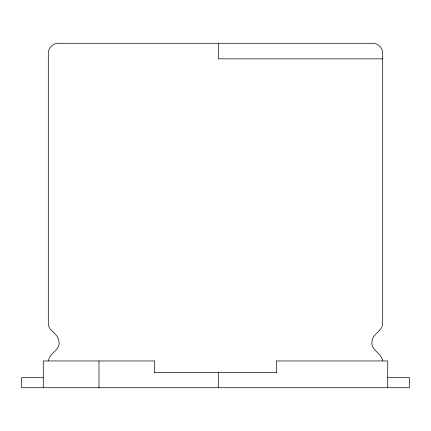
<?xml version="1.0" encoding="UTF-8"?>
<svg xmlns="http://www.w3.org/2000/svg" width="431" height="431" viewBox="0 0 431 431"><rect width="100%" height="100%" fill="white"/><g stroke="black" fill="none" stroke-linecap="round" stroke-linejoin="round"><path stroke-width="0.65" d="M48.461 360.672C49.5 352.51 61.321 349.994 58.815 340.609C57.899 333.066 47.496 330.825 48.304 322.507L48.304 53.32C48.191 47.954 52.97 43.175 58.336 43.283L372.664 43.283C378.03 43.175 382.809 47.954 382.696 53.32L382.696 322.507C383.504 330.825 373.101 333.066 372.185 340.609C369.679 349.994 381.5 352.51 382.539 360.672M382.696 58.853L218.469 58.853L218.469 43.283M154.368 372.664L276.632 372.664M43.073 377.68L21.55 377.68L21.55 387.717L409.45 387.717L409.45 377.68L387.927 377.68M387.717 387.717L387.717 360.962L276.314 360.962L276.314 372.664M218.469 372.664L218.469 387.717M154.686 372.664L154.686 360.962L43.283 360.962L43.283 387.717M98.985 360.962L98.985 387.717"/></g></svg>
